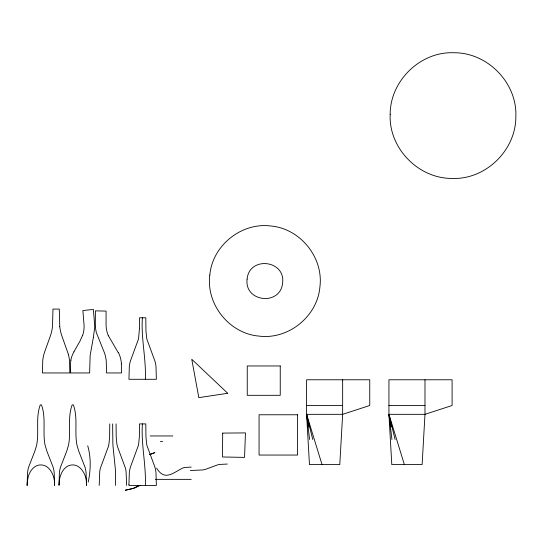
<?xml version="1.0" encoding="UTF-8"?>
<svg xmlns="http://www.w3.org/2000/svg" width="543" height="543" viewBox="0 0 543 543"><rect width="100%" height="100%" fill="white"/><g stroke="black" fill="none" stroke-linecap="round" stroke-linejoin="round"><path stroke-width="0.81" d="M99.193 485.422L99.769 471.209A22.338 14.227 -90 0 1 100.374 468.209L108.315 446.699A25.494 16.236 90 0 0 109.021 443.298L109.618 436.891L109.761 423.913M142.388 423.913C141.004 444.547 146.189 464.822 145.341 485.422M142.388 317.784C140.936 338.418 146.243 358.685 145.341 379.292M139.436 328.44L139.503 317.784L145.802 317.784L145.945 330.748L146.671 337.929A25.297 16.114 90 0 0 146.983 339.45L154.931 361.115A23.274 14.824 -90 0 1 155.997 366.532L156.37 379.292L128.942 379.292L129.315 366.532A23.274 14.824 90 0 1 130.374 361.109L138.329 339.45A25.297 16.114 90 0 0 138.635 337.929L139.429 328.8M70.936 360.131L70.821 360.878A39.035 39.035 0 0 0 70.515 364.075L70.366 372.953L89.643 372.953L90.131 355.59L93.369 337.441M88.224 482.096C90.769 470.184 91.129 457.6 87.728 445.817M93.389 337.332L94.679 327.361A51.877 51.877 0 0 0 94.672 324.89L93.342 309.435L82.875 310.555L84.097 325.508A28.25 28.25 0 0 1 82.556 335.615M82.482 335.588L79.889 341.289L73.909 351.81M139.178 485.333L133.008 488.483L125.223 490.254L134.528 488.116L140.352 485.32M149.508 454.681L154.884 452.604L149.888 454.43M306.598 405.506L342.647 405.506M388.937 405.506L424.986 405.506M309.598 439.47L306.598 414.329L342.647 414.329L369.756 405.506L369.756 379.781L306.598 379.781L306.598 414.329L309.462 464.604L339.782 464.604L342.647 414.329L342.647 379.781M391.937 439.47L388.937 414.329L424.986 414.329L452.095 405.506L452.095 379.781L388.937 379.781L388.937 414.329L391.795 464.604L422.121 464.604L424.986 414.329L424.986 379.781M150.201 435.954L172.817 435.954M160.395 441.608L162.628 441.608M227.347 464.061L219.881 464.408A21.157 21.157 0 0 0 217.431 464.944L205.831 469.233A26.817 26.817 0 0 1 202.763 469.946L190.301 470.523M191.217 467.102L184.885 467.455A15.15 15.15 0 0 0 182.971 467.937C172.946 472.804 164.834 481.505 156.588 468.127M155.393 479.36L191.217 479.36M118.238 352.665L108.437 335.784M391.225 426.9L388.937 414.329L404.372 464.604M308.886 426.9L306.598 414.329L322.033 464.604M388.937 414.329L395.08 439.47M306.598 414.329L312.741 439.47M59.771 326.662L59.282 309.082L52.99 309.082L52.495 326.662A46.637 46.637 0 0 1 50.506 335.581L44.852 351.335A56.811 56.811 0 0 0 43.84 354.654A37.705 37.705 0 0 0 42.761 360.464L42.422 372.953L69.85 372.953L69.504 360.471A37.705 37.705 0 0 0 68.425 354.654M121.34 363.824L121.503 372.953L106.537 372.953L106.279 361.516A35.125 35.125 0 0 0 104.629 353.289L96.403 332.791A31.738 31.738 0 0 1 96.009 331.047L95.649 328.841A46.983 46.983 0 0 1 95.33 325.053L95.392 310.854L106.075 311.098L106.075 325.603A29.79 29.79 0 0 0 108.362 335.818M126.621 485.422L126.051 471.209A22.338 14.227 -90 0 0 125.447 468.209L117.505 446.699A25.494 16.236 90 0 1 116.799 443.298L116.202 436.891L116.059 423.913M115.598 485.422L115.435 471.209A26.777 6.021 -90 0 0 115.265 468.209L113.053 446.699A30.476 6.849 90 0 1 112.856 443.298L112.645 423.913M118.408 352.583A28.541 28.541 0 0 1 121.422 363.817M70.848 360.118A27.632 27.632 0 0 1 73.943 351.823M68.425 354.654A46.549 46.549 0 0 0 68.051 353.35L61.746 335.581A46.637 46.637 0 0 1 59.73 326.669M27.15 484.709C27.374 487.458 26.532 484.268 28.331 476.421C29.79 471.473 33.096 466.593 38.309 465.168C49.42 462.894 55.243 476.204 54.578 485.422L54.198 472.661A23.281 14.831 90 0 0 53.139 467.238L46.827 451.029L45.083 445.077A25.229 16.073 90 0 1 44.852 443.889C42.666 430.952 46.101 417.316 41.451 404.881L40.277 404.881C35.607 417.302 39.069 430.952 36.876 443.889A25.229 16.073 -90 0 1 36.646 445.077L34.901 451.029L28.589 467.238A23.281 14.831 90 0 0 27.523 472.661L27.15 484.709M59.031 484.532C58.99 487.573 59.282 480.541 59.336 480.596C60.144 474.982 62.54 469.05 67.705 466.132C79.298 460.525 87.701 475.376 86.459 485.422L86.079 472.661A23.281 14.831 90 0 0 85.02 467.238L78.708 451.029L76.963 445.077A25.229 16.073 -90 0 1 76.733 443.889C74.547 430.952 77.988 417.316 73.332 404.881L72.158 404.881C67.502 417.316 70.943 430.952 68.757 443.889A25.229 16.073 -90 0 1 68.527 445.077L66.775 451.029L60.47 467.238A23.281 14.831 90 0 0 59.404 472.661L59.031 484.532M128.942 484.532L128.942 485.422L156.37 485.422L155.99 472.661A23.274 14.824 -90 0 0 154.931 467.238L146.983 445.579A25.297 16.114 90 0 1 146.671 444.059L145.945 436.877L145.802 423.913L139.503 423.913L139.361 436.877L138.635 444.059A25.297 16.114 90 0 1 138.329 445.579L130.381 467.238A23.274 14.824 90 0 0 129.315 472.661L128.942 484.532M390.179 114.6C388.693 148.266 418.51 178.688 452.034 178.416C485.693 179.903 516.115 150.085 515.843 116.569C517.33 82.903 487.512 52.481 453.996 52.752C420.33 51.266 389.908 81.083 390.179 114.6M222.691 433.097L222.487 456.975L244.554 457.396L245.456 432.907L222.691 433.097M209.815 275.084C205.953 304.426 229.411 333.578 258.896 336.083C288.238 339.952 317.397 316.494 319.902 287.003C323.764 257.66 300.306 228.508 270.821 226.003C241.479 222.135 212.32 245.592 209.815 275.084M247.106 279.122C244.146 302.2 280.561 306.15 282.611 282.964C285.57 259.887 249.156 255.936 247.106 279.122M227.714 393.281L198.826 397.646L191.767 359.283L227.714 393.281M280.242 365.962L247.248 365.962L247.248 395.311L280.242 395.311L280.242 365.962M297.598 414.771L259.065 414.771L259.065 455.048L297.598 455.048L297.598 414.771"/></g></svg>
